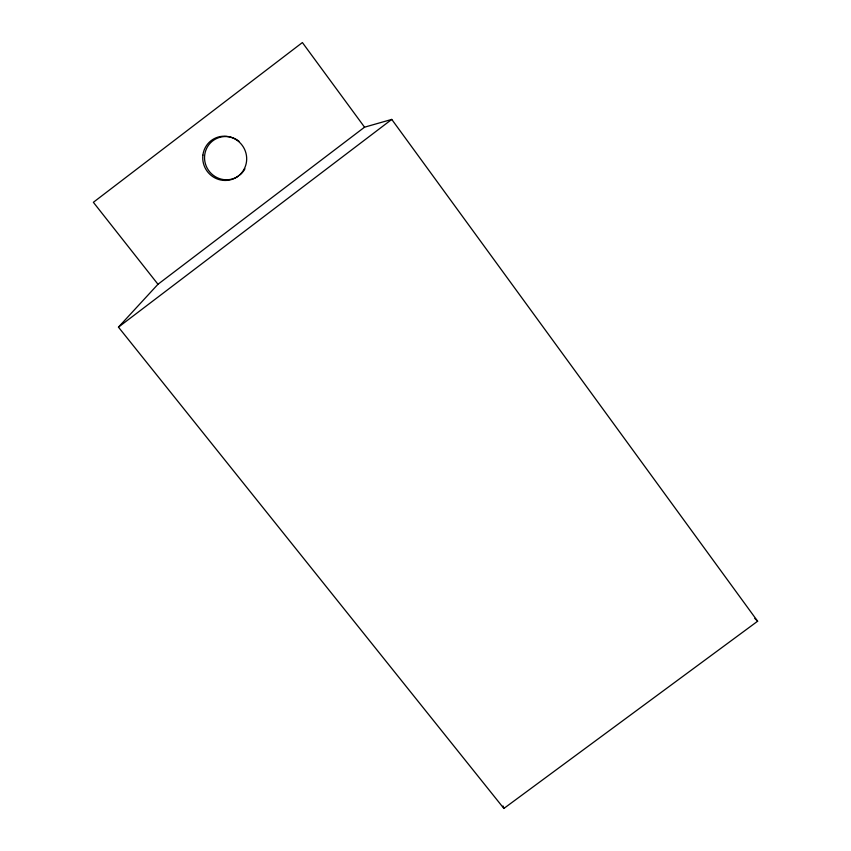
<?xml version="1.0" encoding="UTF-8"?>
<svg xmlns="http://www.w3.org/2000/svg" width="851" height="851" viewBox="0 0 851 851"><rect width="100%" height="100%" fill="white"/><g stroke="black" fill="none" stroke-linecap="round" stroke-linejoin="round"><path stroke-width="1.28" d="M118.459 327.146L157.978 284.266L364.547 127.182L391.758 119.417L757.635 621.219L503.877 808.45L118.459 327.146L391.758 119.417M754.805 618.432L757.635 621.219M157.978 284.266L93.365 202.304L302.392 42.55L364.547 127.182M503.026 805.95L503.877 808.45M238.301 176.168A21.807 21.296 54 0 1 209.771 171.955A21.807 21.296 54 0 1 210.335 143.021A21.807 21.296 54 0 1 238.982 141.234M244.939 168.796A21.807 21.296 54 0 1 240.056 174.827M202.9 155.127A22.317 21.796 53.8 0 0 233.291 178.901A22.317 21.796 53.8 0 0 237.95 140.968A22.317 21.796 53.8 0 0 202.9 155.127"/></g></svg>
